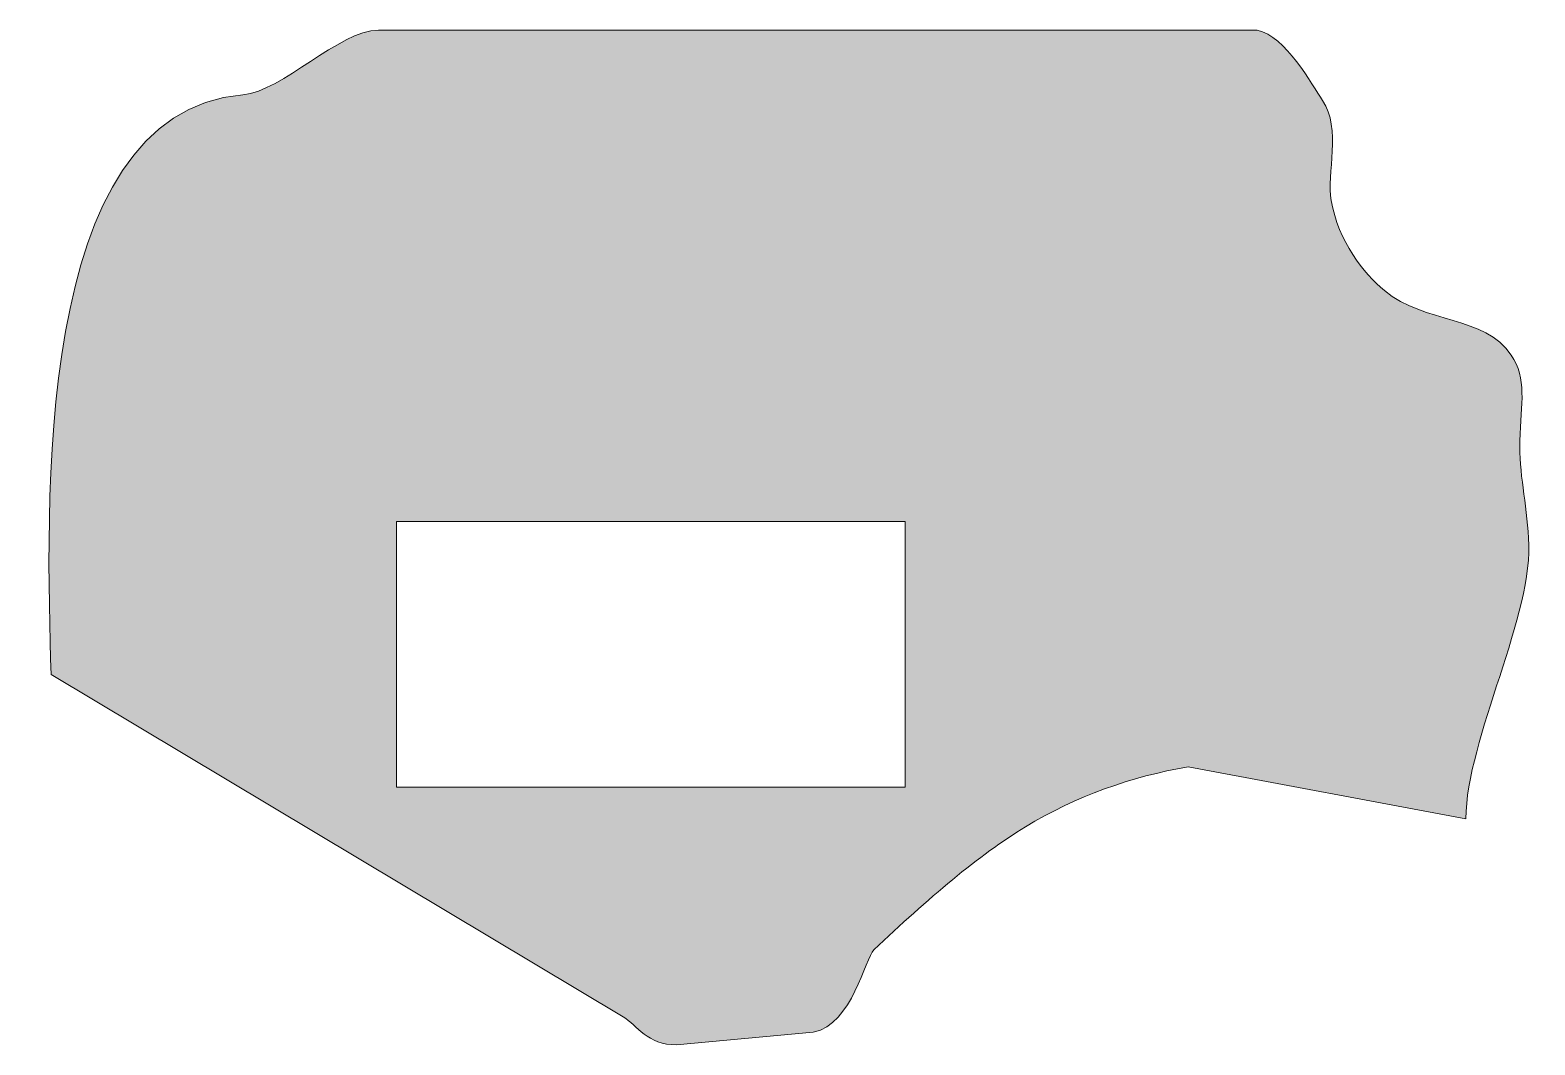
# Model space of a CAD drawing. Header units: millimetres. Extents: x 64.9 to 132.9, y -4.8 to 41.1.
import ezdxf

# ---------------------------------------------------------------- set-up
doc = ezdxf.new("R2010")
doc.units = ezdxf.units.MM
doc.header["$MEASUREMENT"] = 0
doc.layers.add('Raven', color=7, linetype='Continuous', lineweight=0)

msp = doc.modelspace()

# ---------------------------------------------------------------- hatches: boundary and pattern name
at = {"layer": 'Raven', "transparency": 33554687}
h = msp.add_hatch(color=5, dxfattribs=at)
edge = h.paths.add_edge_path()
edge.add_spline(control_points=[(104.445, 6.853), (104.445, 6.853), (81.446, 6.853), (81.446, 6.853), (81.446, 6.853), (81.446, 18.853), (81.446, 18.853), (81.446, 18.853), (104.445, 18.853), (104.445, 18.853), (104.445, 18.853), (104.445, 6.853), (104.445, 6.853)], knot_values=[0, 0, 0, 0, 1, 1, 1, 2, 2, 2, 3, 3, 3, 4, 4, 4, 4], degree=3, periodic=0)
edge = h.paths.add_edge_path()
edge.add_spline(control_points=[(132.607, 18.108), (132.536, 19.697), (132.171, 21.086), (132.219, 22.499), (132.279, 24.227), (132.551, 25.303), (131.832, 26.374), (130.628, 28.166), (127.94, 27.769), (126.102, 29.287), (125.159, 30.066), (124.017, 31.499), (123.695, 33.348), (123.484, 34.561), (124.164, 36.595), (123.308, 37.868), (122.833, 38.575), (121.634, 40.794), (120.35, 41.05), (120.35, 41.05), (80.633, 41.05), (80.633, 41.05), (78.846, 41.029), (76.293, 38.276), (74.512, 38.128), (64.894, 37.331), (65.652, 19.154), (65.843, 11.946), (65.843, 11.946), (91.7, -3.52), (91.7, -3.52), (92.329, -3.896), (92.792, -4.785), (94.112, -4.785), (94.112, -4.785), (100.291, -4.216), (100.291, -4.216), (102.055, -3.846), (102.634, -0.868), (103.031, -0.49), (105.445, 1.806), (107.799, 3.806), (109.876, 5.064), (112.173, 6.456), (114.652, 7.331), (117.238, 7.776), (117.238, 7.776), (129.782, 5.422), (129.782, 5.422), (129.794, 9.045), (132.901, 14.729), (132.607, 18.108)], knot_values=[0, 0, 0, 0, 1, 1, 1, 2, 2, 2, 3, 3, 3, 4, 4, 4, 5, 5, 5, 6, 6, 6, 7, 7, 7, 8, 8, 8, 9, 9, 9, 10, 10, 10, 11, 11, 11, 12, 12, 12, 13, 13, 13, 14, 14, 14, 15, 15, 15, 16, 16, 16, 17, 17, 17, 17], degree=3, periodic=0)

# ---------------------------------------------------------------- linework, layer by layer
at = {"layer": 'Raven'}
for points, knots in [([(132.607, 18.108), (132.536, 19.697), (132.171, 21.086), (132.219, 22.499), (132.279, 24.227), (132.551, 25.303), (131.832, 26.374), (130.628, 28.166), (127.94, 27.769), (126.102, 29.287), (125.159, 30.066), (124.017, 31.499), (123.695, 33.348), (123.484, 34.561), (124.164, 36.595), (123.308, 37.868), (122.833, 38.575), (121.634, 40.794), (120.35, 41.05), (120.35, 41.05), (80.633, 41.05), (80.633, 41.05), (78.846, 41.029), (76.293, 38.276), (74.512, 38.128), (64.894, 37.331), (65.652, 19.154), (65.843, 11.946), (65.843, 11.946), (91.7, -3.52), (91.7, -3.52), (92.329, -3.896), (92.792, -4.785), (94.112, -4.785), (94.112, -4.785), (100.291, -4.216), (100.291, -4.216), (102.055, -3.846), (102.634, -0.868), (103.031, -0.49), (105.445, 1.806), (107.799, 3.806), (109.876, 5.064), (112.173, 6.456), (114.652, 7.331), (117.238, 7.776), (117.238, 7.776), (129.782, 5.422), (129.782, 5.422), (129.794, 9.045), (132.901, 14.729), (132.607, 18.108)], [0, 0, 0, 0, 1, 1, 1, 2, 2, 2, 3, 3, 3, 4, 4, 4, 5, 5, 5, 6, 6, 6, 7, 7, 7, 8, 8, 8, 9, 9, 9, 10, 10, 10, 11, 11, 11, 12, 12, 12, 13, 13, 13, 14, 14, 14, 15, 15, 15, 16, 16, 16, 17, 17, 17, 17]), ([(104.445, 6.853), (104.445, 6.853), (81.446, 6.853), (81.446, 6.853), (81.446, 6.853), (81.446, 18.853), (81.446, 18.853), (81.446, 18.853), (104.445, 18.853), (104.445, 18.853), (104.445, 18.853), (104.445, 6.853), (104.445, 6.853)], [0, 0, 0, 0, 1, 1, 1, 2, 2, 2, 3, 3, 3, 4, 4, 4, 4])]:
    msp.add_open_spline(points, degree=3, knots=knots, dxfattribs=at)

doc.saveas('drawing.dxf')
